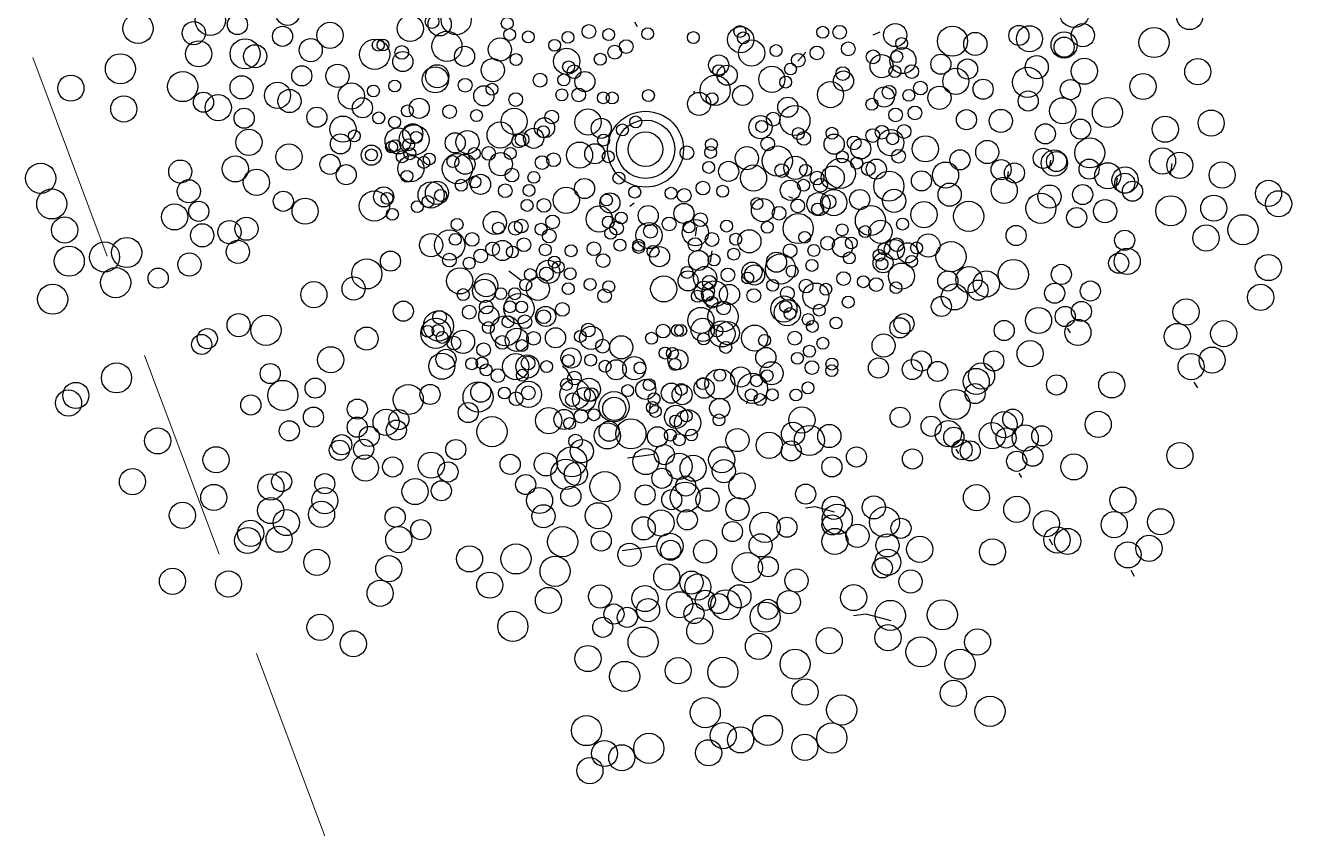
# Model space of a CAD drawing. Header units: millimetres. Extents: x 441156 to 441876, y 4514765 to 4515211.
# Drawn here: x 441563.734 to 441565.226, y 4514831.896 to 4514832.843 of the extents above; entities that cross this region are included whole.
import ezdxf

# ---------------------------------------------------------------- set-up
doc = ezdxf.new("R2010")
doc.units = ezdxf.units.MM
doc.linetypes.add('HIDDEN', pattern=[0.375, 0.25, -0.125])
doc.layers.add('01_piscinas', color=254, linetype='Continuous')
doc.layers.add('INGIN ELECTRICIDAD ALUMBRADO', color=120, linetype='HIDDEN')

msp = doc.modelspace()

# ---------------------------------------------------------------- linework, layer by layer
at = {"layer": '01_piscinas'}
for p, q in [((441564.45175941, 4514832.84673184, 0.00000053), (441564.45496445, 4514832.84148609, 0.00000053)), ((441564.73317501, 4514832.83156921, 0.00000053), (441564.74139032, 4514832.83513078, 0.00000053)), ((441564.64446491, 4514832.80051901, 0.00000053), (441564.65393852, 4514832.81097738, 0.00000053)), ((441564.75347023, 4514832.77191545, 0.00000053), (441564.75501008, 4514832.77130697, 0.00000053)), ((441564.52216569, 4514832.76500994, 0.00000053), (441564.52131184, 4514832.76147408, 0.00000053)), ((441564.94203929, 4514832.68391107, 0.00000053), (441564.94052838, 4514832.67346039, 0.00000053)), ((441565.08517546, 4514832.68005906, 0.00000053), (441565.08321128, 4514832.66647318, 0.00000053)), ((441564.89239134, 4514832.6705245, 0.00000053), (441564.89088043, 4514832.66007383, 0.00000053)), ((441565.02063312, 4514832.66265652, 0.00000053), (441565.01866893, 4514832.64907065, 0.00000053)), ((441564.4515752, 4514832.63317601, 0.00000053), (441564.4465704, 4514832.62943556, 0.00000053)), ((441564.63356762, 4514832.64091972, 0.00000053), (441564.63849515, 4514832.63897257, 0.00000053)), ((441564.52494597, 4514832.60483254, 0.00000053), (441564.52343506, 4514832.59438187, 0.00000053)), ((441564.54295414, 4514832.57725697, 0.00000053), (441564.54098996, 4514832.5636711, 0.00000053)), ((441564.30396291, 4514832.55351595, 0.00000053), (441564.31848863, 4514832.54249353, 0.00000053)), ((441564.63280262, 4514832.50692046, 0.00000053), (441564.62779782, 4514832.50318001, 0.00000053)), ((441564.65917666, 4514832.49174846, 0.00000053), (441564.65417186, 4514832.48800801, 0.00000053)), ((441564.96199573, 4514832.48580682, 0.00000053), (441564.96520076, 4514832.48056107, 0.00000053)), ((441565.11111883, 4514832.42252354, 0.00000053), (441565.11528537, 4514832.41570406, 0.00000053)), ((441564.47021532, 4514832.39593465, 0.00000053), (441564.46936147, 4514832.39239878, 0.00000053)), ((441564.58463848, 4514832.40051048, 0.00000053), (441564.58378464, 4514832.39697462, 0.00000053)), ((441564.48934537, 4514832.35311299, 0.00000053), (441564.48849153, 4514832.34957712, 0.00000053)), ((441564.44374234, 4514832.33323971, 0.00000053), (441564.47427264, 4514832.33742618, 0.00000053)), ((441564.83072703, 4514832.34360177, 0.00000053), (441564.83393206, 4514832.33835602, 0.00000053)), ((441564.90475997, 4514832.31529006, 0.00000053), (441564.907965, 4514832.3100443, 0.00000053)), ((441564.43738942, 4514832.22418629, 0.00000053), (441564.47707881, 4514832.22962871, 0.00000053)), ((441564.94046951, 4514832.23765698, 0.00000053), (441564.94463606, 4514832.2308375, 0.00000053)), ((441565.03671234, 4514832.20085174, 0.00000053), (441565.04087889, 4514832.19403226, 0.00000053))]:
    msp.add_line(p, q, dxfattribs=at)
at = {"layer": '01_piscinas', "elevation": 0.00000053}
for points in [[(441564.37926151, 4514832.42482144), (441564.37228842, 4514832.43678186), (441564.37228842, 4514832.43678186), (441564.36683923, 4514832.4409519)], [(441564.68751625, 4514832.26943104), (441564.6648905, 4514832.27539095), (441564.6648905, 4514832.27539095), (441564.65339543, 4514832.27386236)], [(441564.7542955, 4514832.14123502), (441564.72488203, 4514832.14898291), (441564.72488203, 4514832.14898291), (441564.70993843, 4514832.14699573)]]:
    msp.add_lwpolyline(points, dxfattribs=at)
at = {"layer": '01_piscinas'}
for centre, radius in [((441564.9701615, 4514832.85797261, 0.00000053), 0.01775907), ((441563.86676974, 4514832.83910749, 0.00000053), 0.01775907), ((441563.95188971, 4514832.84859593, 0.00000053), 0.01775907), ((441563.98386479, 4514832.84360493, 0.00000053), 0.01185795), ((441564.04310217, 4514832.85619279, 0.00000053), 0.01366082), ((441564.22224105, 4514832.84382121, 0.00000053), 0.01366082), ((441564.24173019, 4514832.84941239, 0.00000053), 0.01775907), ((441565.10613708, 4514832.8530274, 0.00000053), 0.01541533), ((441563.9324631, 4514832.83357746, 0.00000053), 0.01366082), ((441564.0370597, 4514832.82977344, 0.00000053), 0.01185795), ((441564.09300321, 4514832.83096373, 0.00000053), 0.01541533), ((441564.18762287, 4514832.83904438, 0.00000053), 0.01541533), ((441564.21334079, 4514832.84721207, 0.00000053), 0.00808333), ((441564.30184939, 4514832.8449196, 0.00000053), 0.00701654), ((441564.39813222, 4514832.83545241, 0.00000053), 0.00808333), ((441564.57698451, 4514832.82572398, 0.00000053), 0.01541533), ((441564.57604586, 4514832.83543145, 0.00000053), 0.00701654), ((441564.67376952, 4514832.83455652, 0.00000053), 0.00701654), ((441564.69368733, 4514832.83454, 0.00000053), 0.00808333), ((441564.75913638, 4514832.83125326, 0.00000053), 0.01366082), ((441564.8266183, 4514832.82401716, 0.00000053), 0.01775907), ((441564.9049687, 4514832.83079512, 0.00000053), 0.01185795), ((441564.91742183, 4514832.82687114, 0.00000053), 0.01541533), ((441564.98029862, 4514832.83106389, 0.00000053), 0.01366082), ((441563.99295495, 4514832.80910723, 0.00000053), 0.01775907), ((441564.07028102, 4514832.81355481, 0.00000053), 0.01366082), ((441564.14569062, 4514832.80847173, 0.00000053), 0.01775907), ((441564.14981524, 4514832.81942095, 0.00000053), 0.00701654), ((441564.15544713, 4514832.81950551, 0.00000053), 0.00701654), ((441564.23081058, 4514832.81796017, 0.00000053), 0.01775907), ((441564.29323524, 4514832.81418286, 0.00000053), 0.01366082), ((441564.3047423, 4514832.83182649, 0.00000053), 0.00701654), ((441564.32673169, 4514832.82906528, 0.00000053), 0.00701654), ((441564.35774036, 4514832.81916951, 0.00000053), 0.00701654), ((441564.37347994, 4514832.82854108, 0.00000053), 0.00701654), ((441564.42146801, 4514832.83179631, 0.00000053), 0.00701654), ((441564.44221946, 4514832.81771877, 0.00000053), 0.00808333), ((441564.46745093, 4514832.83283579, 0.00000053), 0.00701654), ((441564.52124176, 4514832.82831458, 0.00000053), 0.00701654), ((441564.58011342, 4514832.82792706, 0.00000053), 0.00701654), ((441564.76671656, 4514832.82125808, 0.00000053), 0.00701654), ((441564.85356701, 4514832.82076765, 0.00000053), 0.01366082), ((441564.95822917, 4514832.81957946, 0.00000053), 0.01541533), ((441564.95816361, 4514832.81696364, 0.00000053), 0.01185795), ((441565.06420482, 4514832.82245474, 0.00000053), 0.01775907), ((441563.93819046, 4514832.80913777, 0.00000053), 0.01541533), ((441564.00480412, 4514832.80625602, 0.00000053), 0.01366082), ((441564.17882987, 4514832.79999158, 0.00000053), 0.01185795), ((441564.17754957, 4514832.81074205, 0.00000053), 0.00808333), ((441564.25161422, 4514832.80620747, 0.00000053), 0.01185795), ((441564.37192409, 4514832.80032796, 0.00000053), 0.01541533), ((441564.42858204, 4514832.81111032, 0.00000053), 0.00808333), ((441564.58992653, 4514832.81004549, 0.00000053), 0.01541533), ((441564.61875702, 4514832.81298978, 0.00000053), 0.00701654), ((441564.66690365, 4514832.81016835, 0.00000053), 0.00808333), ((441564.70382166, 4514832.81503806, 0.00000053), 0.00808333), ((441564.73304496, 4514832.80556792, 0.00000053), 0.00808333), ((441564.76822209, 4514832.80119061, 0.00000053), 0.01541533), ((441564.76104894, 4514832.805876, 0.00000053), 0.00701654), ((441563.84598636, 4514832.79152073, 0.00000053), 0.01775907), ((441564.10186967, 4514832.7831789, 0.00000053), 0.01366082), ((441564.21935864, 4514832.78269004, 0.00000053), 0.01366082), ((441564.28483554, 4514832.78998884, 0.00000053), 0.01366082), ((441564.31228909, 4514832.80241814, 0.00000053), 0.00701654), ((441564.37421112, 4514832.79378809, 0.00000053), 0.00701654), ((441564.38061325, 4514832.78804501, 0.00000053), 0.00808333), ((441564.41147327, 4514832.80281979, 0.00000053), 0.00701654), ((441564.55112318, 4514832.79596101, 0.00000053), 0.01185795), ((441564.55125358, 4514832.78921787, 0.00000053), 0.00701654), ((441564.56107858, 4514832.78390063, 0.00000053), 0.01185795), ((441564.635742, 4514832.79121976, 0.00000053), 0.00701654), ((441564.64489864, 4514832.80154165, 0.00000053), 0.00808333), ((441564.74314917, 4514832.79464807, 0.00000053), 0.01366082), ((441564.77866512, 4514832.78824016, 0.00000053), 0.00808333), ((441564.81299804, 4514832.79684344, 0.00000053), 0.01185795), ((441564.8443883, 4514832.79123446, 0.00000053), 0.01185795), ((441564.92590803, 4514832.79344621, 0.00000053), 0.01366082), ((441564.98202539, 4514832.788632, 0.00000053), 0.01541533), ((441565.11572113, 4514832.78805361, 0.00000053), 0.01541533), ((441563.78759015, 4514832.76869419, 0.00000053), 0.01541533), ((441563.91939919, 4514832.77056845, 0.00000053), 0.01775907), ((441563.98881691, 4514832.76965082, 0.00000053), 0.01366082), ((441564.05974314, 4514832.78320239, 0.00000053), 0.01185795), ((441564.21711134, 4514832.77850201, 0.00000053), 0.01541533), ((441564.34053952, 4514832.77809793, 0.00000053), 0.00808333), ((441564.3685435, 4514832.77840601, 0.00000053), 0.00701654), ((441564.39338439, 4514832.77642561, 0.00000053), 0.01185795), ((441564.54690056, 4514832.76606232, 0.00000053), 0.01775907), ((441564.61372275, 4514832.77909803, 0.00000053), 0.01541533), ((441564.63007438, 4514832.77583768, 0.00000053), 0.00701654), ((441564.69822901, 4514832.77708918, 0.00000053), 0.01185795), ((441564.69735346, 4514832.78582626, 0.00000053), 0.00808333), ((441564.75874731, 4514832.78825669, 0.00000053), 0.00701654), ((441564.83057805, 4514832.77673446, 0.00000053), 0.01541533), ((441564.9152032, 4514832.77559629, 0.00000053), 0.01775907), ((441565.05117878, 4514832.77065107, 0.00000053), 0.01541533), ((441564.03114007, 4514832.76020938, 0.00000053), 0.01541533), ((441564.04528831, 4514832.75353367, 0.00000053), 0.01366082), ((441564.1181298, 4514832.75943723, 0.00000053), 0.01541533), ((441564.14421668, 4514832.76535579, 0.00000053), 0.00701654), ((441564.16927706, 4514832.7712678, 0.00000053), 0.00701654), ((441564.25228774, 4514832.77206714, 0.00000053), 0.00808333), ((441564.27429766, 4514832.75963641, 0.00000053), 0.01185795), ((441564.28397741, 4514832.76741788, 0.00000053), 0.00701654), ((441564.36624187, 4514832.7607867, 0.00000053), 0.00701654), ((441564.38615969, 4514832.76077017, 0.00000053), 0.00808333), ((441564.46832463, 4514832.76001785, 0.00000053), 0.00701654), ((441564.57938336, 4514832.76009489, 0.00000053), 0.01185795), ((441564.68287614, 4514832.7611171, 0.00000053), 0.01541533), ((441564.74619513, 4514832.75827677, 0.00000053), 0.01185795), ((441564.75188144, 4514832.76386851, 0.00000053), 0.00808333), ((441564.77521722, 4514832.76021241, 0.00000053), 0.00701654), ((441564.78879945, 4514832.76873823, 0.00000053), 0.00808333), ((441564.8112914, 4514832.75740125, 0.00000053), 0.01366082), ((441564.86269309, 4514832.76742872, 0.00000053), 0.01185795), ((441564.96553596, 4514832.7669838, 0.00000053), 0.01185795), ((441563.84994611, 4514832.74423804, 0.00000053), 0.01541533), ((441563.94389675, 4514832.75209194, 0.00000053), 0.01185795), ((441563.96129896, 4514832.74571453, 0.00000053), 0.01541533), ((441564.13124284, 4514832.74556516, 0.00000053), 0.01185795), ((441564.19815802, 4514832.7449712, 0.00000053), 0.01185795), ((441564.31190304, 4514832.75523199, 0.00000053), 0.00808333), ((441564.41513031, 4514832.75730362, 0.00000053), 0.00701654), ((441564.42564155, 4514832.7571562, 0.00000053), 0.00701654), ((441564.52798168, 4514832.75006742, 0.00000053), 0.01366082), ((441564.54328433, 4514832.75621648, 0.00000053), 0.00701654), ((441564.63257828, 4514832.74626341, 0.00000053), 0.01185795), ((441564.73161827, 4514832.7496995, 0.00000053), 0.00701654), ((441564.915888, 4514832.75359723, 0.00000053), 0.01185795), ((441564.95656727, 4514832.74200009, 0.00000053), 0.01541533), ((441565.00924653, 4514832.74007841, 0.00000053), 0.01775907), ((441563.99186287, 4514832.73327952, 0.00000053), 0.01185795), ((441564.07751891, 4514832.73441528, 0.00000053), 0.01185795), ((441564.15042617, 4514832.73364476, 0.00000053), 0.00701654), ((441564.18426281, 4514832.74193033, 0.00000053), 0.00701654), ((441564.23397524, 4514832.74101415, 0.00000053), 0.00808333), ((441564.26566491, 4514832.73636489, 0.00000053), 0.00701654), ((441564.31006095, 4514832.72957362, 0.00000053), 0.01541533), ((441564.35427893, 4514832.73472409, 0.00000053), 0.00808333), ((441564.39705068, 4514832.72880146, 0.00000053), 0.01541533), ((441564.46491873, 4514832.6967511, 0.00000053), 0.0446896), ((441564.45339077, 4514832.72890995, 0.00000053), 0.00701654), ((441564.6003227, 4514832.72274598, 0.00000053), 0.01366082), ((441564.61536383, 4514832.73218151, 0.00000053), 0.00808333), ((441564.64094389, 4514832.73054444, 0.00000053), 0.01775907), ((441564.75953936, 4514832.73715332, 0.00000053), 0.00808333), ((441564.78233125, 4514832.73952642, 0.00000053), 0.00808333), ((441564.84310991, 4514832.73155802, 0.00000053), 0.01185795), ((441564.88363242, 4514832.7300798, 0.00000053), 0.01366082), ((441565.13153753, 4514832.72754701, 0.00000053), 0.01541533), ((441564.10823701, 4514832.72042671, 0.00000053), 0.01541533), ((441564.17325495, 4514832.70658388, 0.00000053), 0.01541533), ((441564.16911065, 4514832.72852088, 0.00000053), 0.00701654), ((441564.1921227, 4514832.70760773, 0.00000053), 0.01775907), ((441564.19054817, 4514832.71496311, 0.00000053), 0.01185795), ((441564.29350258, 4514832.71347326, 0.00000053), 0.01541533), ((441564.33306016, 4514832.7096143, 0.00000053), 0.01185795), ((441564.34579736, 4514832.72199919, 0.00000053), 0.01185795), ((441564.34452182, 4514832.71735057, 0.00000053), 0.00701654), ((441564.41271254, 4514832.72140522, 0.00000053), 0.01185795), ((441564.46491873, 4514832.6967511, 0.00000053), 0.03437661), ((441564.43765118, 4514832.71953838, 0.00000053), 0.00701654), ((441564.6017816, 4514832.7236557, 0.00000053), 0.00701654), ((441564.64495455, 4514832.71523118, 0.00000053), 0.00701654), ((441564.68460904, 4514832.71560311, 0.00000053), 0.00701654), ((441564.74356683, 4514832.71668158, 0.00000053), 0.00808333), ((441564.76967368, 4514832.71765139, 0.00000053), 0.00808333), ((441564.93611601, 4514832.71490393, 0.00000053), 0.01185795), ((441564.97770243, 4514832.72044026, 0.00000053), 0.01185795), ((441565.07747519, 4514832.72034978, 0.00000053), 0.01541533), ((441563.99746598, 4514832.70491993, 0.00000053), 0.01541533), ((441564.10533969, 4514832.70303482, 0.00000053), 0.01185795), ((441564.12166578, 4514832.71241067, 0.00000053), 0.00701654), ((441564.16559386, 4514832.69939909, 0.00000053), 0.00701654), ((441564.1694771, 4514832.70092144, 0.00000053), 0.00701654), ((441564.18574431, 4514832.70196352, 0.00000053), 0.00701654), ((441564.19471813, 4514832.71081677, 0.00000053), 0.00701654), ((441564.24056198, 4514832.70431478, 0.00000053), 0.01185795), ((441564.25507563, 4514832.70510235, 0.00000053), 0.01366082), ((441564.31556917, 4514832.70651826, 0.00000053), 0.00808333), ((441564.31932219, 4514832.70827145, 0.00000053), 0.00808333), ((441564.41546691, 4514832.70746742, 0.00000053), 0.00701654), ((441564.46491873, 4514832.6967511, 0.00000053), 0.02034119), ((441564.54249728, 4514832.70219267, 0.00000053), 0.00701654), ((441564.60889563, 4514832.70296971, 0.00000053), 0.00808333), ((441564.65135668, 4514832.7094881, 0.00000053), 0.00808333), ((441564.68721261, 4514832.70273195, 0.00000053), 0.01185795), ((441564.71075067, 4514832.70415498, 0.00000053), 0.00808333), ((441564.71860287, 4514832.69712296, 0.00000053), 0.01185795), ((441564.73275567, 4514832.71278167, 0.00000053), 0.00808333), ((441564.75390077, 4514832.7045262, 0.00000053), 0.01541533), ((441564.75609145, 4514832.70912557, 0.00000053), 0.00701654), ((441564.79470811, 4514832.69723452, 0.00000053), 0.01541533), ((441564.8676452, 4514832.69347461, 0.00000053), 0.01366082), ((441564.98846315, 4514832.69249166, 0.00000053), 0.01775907), ((441564.0446914, 4514832.68762753, 0.00000053), 0.01541533), ((441564.14166694, 4514832.68973297, 0.00000053), 0.01185795), ((441564.14186298, 4514832.69009579, 0.00000053), 0.00701654), ((441564.1780571, 4514832.68792378, 0.00000053), 0.00701654), ((441564.18711798, 4514832.69147595, 0.00000053), 0.00701654), ((441564.21000539, 4514832.68515431, 0.00000053), 0.00701654), ((441564.24311099, 4514832.67385235, 0.00000053), 0.01775907), ((441564.26297885, 4514832.691641, 0.00000053), 0.00701654), ((441564.27999884, 4514832.69186214, 0.00000053), 0.00808333), ((441564.29429739, 4514832.67913668, 0.00000053), 0.01366082), ((441564.30537865, 4514832.69177902, 0.00000053), 0.00701654), ((441564.35647038, 4514832.68433265, 0.00000053), 0.00808333), ((441564.38715788, 4514832.68979094, 0.00000053), 0.01541533), ((441564.40510269, 4514832.69139713, 0.00000053), 0.01185795), ((441564.42089795, 4514832.68790005, 0.00000053), 0.00701654), ((441564.51361256, 4514832.69267305, 0.00000053), 0.00808333), ((441564.54161654, 4514832.69298113, 0.00000053), 0.00701654), ((441564.58433548, 4514832.68614078, 0.00000053), 0.01366082), ((441564.62016051, 4514832.68295768, 0.00000053), 0.01775907), ((441564.69680713, 4514832.68766254, 0.00000053), 0.00701654), ((441564.76320548, 4514832.68843958, 0.00000053), 0.00808333), ((441564.83549236, 4514832.68426441, 0.00000053), 0.01185795), ((441564.933612, 4514832.68607806, 0.00000053), 0.01185795), ((441564.94666444, 4514832.6805184, 0.00000053), 0.01541533), ((441564.9492744, 4514832.68221023, 0.00000053), 0.01185795), ((441565.07421999, 4514832.68287615, 0.00000053), 0.01541533), ((441565.0945811, 4514832.67784797, 0.00000053), 0.01541533), ((441563.7520163, 4514832.66248957, 0.00000053), 0.01775907), ((441563.91653225, 4514832.67039607, 0.00000053), 0.01366082), ((441563.98140651, 4514832.67360244, 0.00000053), 0.01541533), ((441564.09298626, 4514832.67894444, 0.00000053), 0.01185795), ((441564.11208972, 4514832.66675509, 0.00000053), 0.01185795), ((441564.1883465, 4514832.67388289, 0.00000053), 0.01541533), ((441564.20358532, 4514832.6812147, 0.00000053), 0.00701654), ((441564.23780274, 4514832.68218025, 0.00000053), 0.00701654), ((441564.25217086, 4514832.67916017, 0.00000053), 0.01185795), ((441564.34300608, 4514832.68098256, 0.00000053), 0.00808333), ((441564.53931491, 4514832.67536181, 0.00000053), 0.00701654), ((441564.56281125, 4514832.67065473, 0.00000053), 0.01185795), ((441564.592179, 4514832.66282582, 0.00000053), 0.01541533), ((441564.62546136, 4514832.67162453, 0.00000053), 0.00808333), ((441564.64158305, 4514832.67483061, 0.00000053), 0.01366082), ((441564.65346534, 4514832.67193261, 0.00000053), 0.00701654), ((441564.68550597, 4514832.66328975, 0.00000053), 0.01366082), ((441564.69458234, 4514832.66825446, 0.00000053), 0.01775907), ((441564.71381771, 4514832.68045971, 0.00000053), 0.00701654), ((441564.72763515, 4514832.67378346, 0.00000053), 0.00808333), ((441564.73690765, 4514832.67331722, 0.00000053), 0.01185795), ((441564.81850433, 4514832.66628706, 0.00000053), 0.01541533), ((441564.88396405, 4514832.6726915, 0.00000053), 0.01185795), ((441564.89962644, 4514832.66882366, 0.00000053), 0.01185795), ((441564.98767131, 4514832.67335347, 0.00000053), 0.01185795), ((441565.00967764, 4514832.66547362, 0.00000053), 0.01541533), ((441565.14449709, 4514832.66633418, 0.00000053), 0.01541533), ((441564.00624102, 4514832.65775629, 0.00000053), 0.01541533), ((441564.18361809, 4514832.66485054, 0.00000053), 0.00701654), ((441564.24769662, 4514832.6544034, 0.00000053), 0.00701654), ((441564.26385987, 4514832.65825017, 0.00000053), 0.00701654), ((441564.27047564, 4514832.65535443, 0.00000053), 0.01185795), ((441564.30743575, 4514832.66632644, 0.00000053), 0.00808333), ((441564.33324897, 4514832.66360905, 0.00000053), 0.00701654), ((441564.39301717, 4514832.65046177, 0.00000053), 0.01185795), ((441564.43351717, 4514832.66273177, 0.00000053), 0.00701654), ((441564.65116371, 4514832.6543133, 0.00000053), 0.00701654), ((441564.66703744, 4514832.66271133, 0.00000053), 0.00808333), ((441564.67108152, 4514832.65429677, 0.00000053), 0.00808333), ((441564.75168214, 4514832.65325135, 0.00000053), 0.01775907), ((441564.79010257, 4514832.65948574, 0.00000053), 0.01185795), ((441564.88765772, 4514832.64830613, 0.00000053), 0.01541533), ((441565.03003876, 4514832.66044543, 0.00000053), 0.01541533), ((441565.02970942, 4514832.65673195, 0.00000053), 0.01185795), ((441563.76505229, 4514832.63235291, 0.00000053), 0.01775907), ((441563.92655993, 4514832.64721403, 0.00000053), 0.01366082), ((441564.03796345, 4514832.63545749, 0.00000053), 0.01185795), ((441564.14532053, 4514832.62989971, 0.00000053), 0.01775907), ((441564.1562515, 4514832.6406303, 0.00000053), 0.01185795), ((441564.21214272, 4514832.64293543, 0.00000053), 0.01541533), ((441564.21907396, 4514832.64532696, 0.00000053), 0.01366082), ((441564.22330164, 4514832.64234998, 0.00000053), 0.00701654), ((441564.29957737, 4514832.64791889, 0.00000053), 0.00808333), ((441564.32758136, 4514832.64822697, 0.00000053), 0.00701654), ((441564.37144671, 4514832.63657498, 0.00000053), 0.01541533), ((441564.45218603, 4514832.64621998, 0.00000053), 0.00701654), ((441564.4949587, 4514832.64487336, 0.00000053), 0.00701654), ((441564.51044403, 4514832.64234694, 0.00000053), 0.00808333), ((441564.53244904, 4514832.65097364, 0.00000053), 0.00808333), ((441564.55578482, 4514832.64731754, 0.00000053), 0.00701654), ((441564.63554058, 4514832.64841126, 0.00000053), 0.01185795), ((441564.68672713, 4514832.63390931, 0.00000053), 0.01541533), ((441564.71732448, 4514832.63744652, 0.00000053), 0.01185795), ((441564.75784699, 4514832.63596831, 0.00000053), 0.01366082), ((441564.82332389, 4514832.64326711, 0.00000053), 0.01366082), ((441564.94106813, 4514832.64094982, 0.00000053), 0.01366082), ((441564.98006147, 4514832.64334538, 0.00000053), 0.01185795), ((441565.03882764, 4514832.64729856, 0.00000053), 0.01185795), ((441565.19914663, 4514832.6447262, 0.00000053), 0.01541533), ((441565.21100032, 4514832.6324628, 0.00000053), 0.01541533), ((441563.90987686, 4514832.61706941, 0.00000053), 0.01541533), ((441563.93828859, 4514832.62361092, 0.00000053), 0.01185795), ((441564.06365133, 4514832.62379406, 0.00000053), 0.01541533), ((441564.1601744, 4514832.63894284, 0.00000053), 0.00701654), ((441564.19588635, 4514832.62911251, 0.00000053), 0.00701654), ((441564.20846788, 4514832.63511193, 0.00000053), 0.00701654), ((441564.32527972, 4514832.63060766, 0.00000053), 0.00701654), ((441564.34519754, 4514832.63059113, 0.00000053), 0.00808333), ((441564.42289054, 4514832.63356871, 0.00000053), 0.01185795), ((441564.41886554, 4514832.63692103, 0.00000053), 0.00701654), ((441564.51008824, 4514832.62115018, 0.00000053), 0.01185795), ((441564.59615121, 4514832.63274656, 0.00000053), 0.00701654), ((441564.603285, 4514832.62489383, 0.00000053), 0.01366082), ((441564.64429784, 4514832.62992512, 0.00000053), 0.00808333), ((441564.66876189, 4514832.63219263, 0.00000053), 0.01366082), ((441564.66763362, 4514832.62626902, 0.00000053), 0.00701654), ((441564.68121585, 4514832.63479484, 0.00000053), 0.00808333), ((441564.79304621, 4514832.61965515, 0.00000053), 0.01541533), ((441564.84572547, 4514832.61773347, 0.00000053), 0.01775907), ((441564.93084543, 4514832.62722191, 0.00000053), 0.01775907), ((441565.00657206, 4514832.62378113, 0.00000053), 0.01366082), ((441565.08391295, 4514832.62420943, 0.00000053), 0.01775907), ((441565.13460429, 4514832.62732366, 0.00000053), 0.01541533), ((441563.78029955, 4514832.60166887, 0.00000053), 0.01541533), ((441563.99453804, 4514832.60314392, 0.00000053), 0.01366082), ((441564.16656325, 4514832.62010664, 0.00000053), 0.00701654), ((441564.2873249, 4514832.6099135, 0.00000053), 0.01366082), ((441564.35533186, 4514832.6110892, 0.00000053), 0.00808333), ((441564.41028208, 4514832.61461399, 0.00000053), 0.01541533), ((441564.42099405, 4514832.61087244, 0.00000053), 0.00701654), ((441564.43624238, 4514832.61578325, 0.00000053), 0.00701654), ((441564.46804699, 4514832.61857245, 0.00000053), 0.01185795), ((441564.49274652, 4514832.60879223, 0.00000053), 0.00808333), ((441564.52966453, 4514832.61366195, 0.00000053), 0.00808333), ((441564.62229283, 4514832.62129843, 0.00000053), 0.00808333), ((441564.64479488, 4514832.60333665, 0.00000053), 0.01775907), ((441564.72991484, 4514832.61282509, 0.00000053), 0.01775907), ((441564.97304937, 4514832.61629887, 0.00000053), 0.01185795), ((441565.16906806, 4514832.60189014, 0.00000053), 0.01775907), ((441563.94241789, 4514832.59531306, 0.00000053), 0.01366082), ((441563.97445034, 4514832.5990973, 0.00000053), 0.01366082), ((441564.23404675, 4514832.58386221, 0.00000053), 0.01775907), ((441564.24284352, 4514832.60820386, 0.00000053), 0.00701654), ((441564.29154235, 4514832.6037754, 0.00000053), 0.00701654), ((441564.31146016, 4514832.60375887, 0.00000053), 0.00808333), ((441564.31841385, 4514832.60621948, 0.00000053), 0.00808333), ((441564.34174963, 4514832.60256338, 0.00000053), 0.00701654), ((441564.35145656, 4514832.59439861, 0.00000053), 0.00808333), ((441564.42388697, 4514832.59777933, 0.00000053), 0.00701654), ((441564.4308141, 4514832.60390311, 0.00000053), 0.00808333), ((441564.46898547, 4514832.59511885, 0.00000053), 0.01541533), ((441564.47074152, 4514832.60016554, 0.00000053), 0.00808333), ((441564.5236391, 4514832.5984699, 0.00000053), 0.01541533), ((441564.5160823, 4514832.60513613, 0.00000053), 0.00701654), ((441564.56043033, 4514832.60624435, 0.00000053), 0.00701654), ((441564.58729778, 4514832.58828864, 0.00000053), 0.01366082), ((441564.6083493, 4514832.60480599, 0.00000053), 0.00701654), ((441564.6966379, 4514832.60181629, 0.00000053), 0.00701654), ((441564.7235897, 4514832.59976647, 0.00000053), 0.00701654), ((441564.74185977, 4514832.59936311, 0.00000053), 0.01366082), ((441564.767791, 4514832.60859099, 0.00000053), 0.00701654), ((441564.90160301, 4514832.59513737, 0.00000053), 0.01185795), ((441565.12548856, 4514832.59216321, 0.00000053), 0.01541533), ((441563.82730983, 4514832.56980115, 0.00000053), 0.01775907), ((441563.85342383, 4514832.57506177, 0.00000053), 0.01775907), ((441563.98447803, 4514832.57591525, 0.00000053), 0.01366082), ((441564.21217811, 4514832.58378103, 0.00000053), 0.01366082), ((441564.24054188, 4514832.59058455, 0.00000053), 0.00701654), ((441564.2604597, 4514832.59056802, 0.00000053), 0.00808333), ((441564.28467647, 4514832.57938722, 0.00000053), 0.00808333), ((441564.29642658, 4514832.57749212, 0.00000053), 0.01185795), ((441564.32159449, 4514832.58425693, 0.00000053), 0.00808333), ((441564.40403041, 4514832.57953146, 0.00000053), 0.00808333), ((441564.43470206, 4514832.58376693, 0.00000053), 0.00701654), ((441564.45669145, 4514832.58100572, 0.00000053), 0.00701654), ((441564.45679798, 4514832.5836731, 0.00000053), 0.00701654), ((441564.52319633, 4514832.58445015, 0.00000053), 0.00808333), ((441564.5432134, 4514832.59045555, 0.00000053), 0.00808333), ((441564.57121738, 4514832.59076363, 0.00000053), 0.00701654), ((441564.65243661, 4514832.59299177, 0.00000053), 0.00701654), ((441564.67942096, 4514832.5860275, 0.00000053), 0.00808333), ((441564.69693962, 4514832.58180423, 0.00000053), 0.01185795), ((441564.70742495, 4514832.58633557, 0.00000053), 0.00701654), ((441564.75817862, 4514832.57858, 0.00000053), 0.01185795), ((441564.76092512, 4514832.58420281, 0.00000053), 0.00808333), ((441564.78426091, 4514832.58054671, 0.00000053), 0.00701654), ((441564.79833118, 4514832.58324597, 0.00000053), 0.01366082), ((441564.82494209, 4514832.57014672, 0.00000053), 0.01775907), ((441565.02957819, 4514832.5895715, 0.00000053), 0.01185795), ((441563.78566764, 4514832.56488165, 0.00000053), 0.01775907), ((441563.9273711, 4514832.56086111, 0.00000053), 0.01366082), ((441564.16424443, 4514832.56497187, 0.00000053), 0.01185795), ((441564.23367601, 4514832.56619638, 0.00000053), 0.00808333), ((441564.27059402, 4514832.57106609, 0.00000053), 0.00808333), ((441564.30801226, 4514832.57573112, 0.00000053), 0.00701654), ((441564.34662675, 4514832.57824955, 0.00000053), 0.00701654), ((441564.37715891, 4514832.57708738, 0.00000053), 0.00701654), ((441564.41484551, 4514832.56551907, 0.00000053), 0.00808333), ((441564.47380856, 4514832.57647027, 0.00000053), 0.00701654), ((441564.48138225, 4514832.5702195, 0.00000053), 0.01185795), ((441564.52740762, 4514832.56572513, 0.00000053), 0.01185795), ((441564.54571349, 4514832.56632951, 0.00000053), 0.00701654), ((441564.56891575, 4514832.57314432, 0.00000053), 0.00701654), ((441564.6240115, 4514832.5557499, 0.00000053), 0.01775907), ((441564.61927902, 4514832.56363769, 0.00000053), 0.01185795), ((441564.63521967, 4514832.57720297, 0.00000053), 0.00808333), ((441564.66322366, 4514832.57751105, 0.00000053), 0.00701654), ((441564.70512332, 4514832.56871626, 0.00000053), 0.00701654), ((441564.74005961, 4514832.57172219, 0.00000053), 0.00701654), ((441564.74490573, 4514832.56299181, 0.00000053), 0.01185795), ((441564.7459218, 4514832.57931768, 0.00000053), 0.00701654), ((441564.77384101, 4514832.57471217, 0.00000053), 0.01185795), ((441565.02256609, 4514832.56252499, 0.00000053), 0.01185795), ((441565.0326083, 4514832.56465325, 0.00000053), 0.01541533), ((441565.19897602, 4514832.55741762, 0.00000053), 0.01541533), ((441563.84034582, 4514832.5396645, 0.00000053), 0.01775907), ((441564.13635592, 4514832.54989001, 0.00000053), 0.01775907), ((441564.24587894, 4514832.54171442, 0.00000053), 0.01541533), ((441564.25701179, 4514832.56254028, 0.00000053), 0.00701654), ((441564.350162, 4514832.55231401, 0.00000053), 0.01366082), ((441564.34806496, 4514832.54980117, 0.00000053), 0.00808333), ((441564.35742366, 4514832.56380393, 0.00000053), 0.00701654), ((441564.36202427, 4514832.55778255, 0.00000053), 0.00701654), ((441564.37606895, 4514832.55010925, 0.00000053), 0.00701654), ((441564.51390324, 4514832.55157758, 0.00000053), 0.00701654), ((441564.53511766, 4514832.5450414, 0.00000053), 0.01366082), ((441564.56204987, 4514832.54875614, 0.00000053), 0.00808333), ((441564.59034374, 4514832.55191734, 0.00000053), 0.01185795), ((441564.59340398, 4514832.54860247, 0.00000053), 0.01185795), ((441564.63771977, 4514832.55307693, 0.00000053), 0.00701654), ((441564.66092202, 4514832.55989174, 0.00000053), 0.00701654), ((441564.74362017, 4514832.56169837, 0.00000053), 0.00701654), ((441564.76654588, 4514832.54732017, 0.00000053), 0.01541533), ((441564.77855646, 4514832.5647043, 0.00000053), 0.00701654), ((441564.84615658, 4514832.54312867, 0.00000053), 0.01541533), ((441564.89835492, 4514832.54919443, 0.00000053), 0.01775907), ((441564.95491606, 4514832.54931938, 0.00000053), 0.01185795), ((441563.89048602, 4514832.54492088, 0.00000053), 0.01185795), ((441564.12081902, 4514832.5326583, 0.00000053), 0.01366082), ((441564.27477259, 4514832.52994867, 0.00000053), 0.01366082), ((441564.2771624, 4514832.53652865, 0.00000053), 0.01366082), ((441564.32368628, 4514832.53697167, 0.00000053), 0.00701654), ((441564.32907655, 4514832.54913411, 0.00000053), 0.00701654), ((441564.33807541, 4514832.53222065, 0.00000053), 0.01366082), ((441564.3996001, 4514832.5375573, 0.00000053), 0.00701654), ((441564.4863213, 4514832.53226002, 0.00000053), 0.01541533), ((441564.51505418, 4514832.54163475, 0.00000053), 0.01185795), ((441564.54004487, 4514832.54012944, 0.00000053), 0.00808333), ((441564.58538566, 4514832.54510004, 0.00000053), 0.00701654), ((441564.61474459, 4514832.53647622, 0.00000053), 0.00701654), ((441564.65405615, 4514832.53550356, 0.00000053), 0.00808333), ((441564.69825744, 4514832.54432809, 0.00000053), 0.00808333), ((441564.72159323, 4514832.54067199, 0.00000053), 0.00701654), ((441564.73675429, 4514832.53731019, 0.00000053), 0.00808333), ((441564.82117786, 4514832.54157735, 0.00000053), 0.01185795), ((441564.85688216, 4514832.53071516, 0.00000053), 0.01185795), ((441564.8665177, 4514832.53810049, 0.00000053), 0.01541533), ((441563.76610681, 4514832.52009411, 0.00000053), 0.01775907), ((441564.07404214, 4514832.5254381, 0.00000053), 0.01541533), ((441564.24999643, 4514832.52551774, 0.00000053), 0.00701654), ((441564.29434446, 4514832.52662595, 0.00000053), 0.00701654), ((441564.31079913, 4514832.52652732, 0.00000053), 0.00701654), ((441564.37376732, 4514832.53248994, 0.00000053), 0.00701654), ((441564.41666157, 4514832.52417915, 0.00000053), 0.00808333), ((441564.42158949, 4514832.53479609, 0.00000053), 0.00701654), ((441564.52610134, 4514832.52363701, 0.00000053), 0.00701654), ((441564.53415765, 4514832.52944541, 0.00000053), 0.01185795), ((441564.54615429, 4514832.52641734, 0.00000053), 0.01541533), ((441564.538177, 4514832.52460575, 0.00000053), 0.00701654), ((441564.56382676, 4514832.5256246, 0.00000053), 0.01185795), ((441564.59249969, 4514832.52441405, 0.00000053), 0.00808333), ((441564.63205115, 4514832.52687687, 0.00000053), 0.00808333), ((441564.66558711, 4514832.52370367, 0.00000053), 0.01541533), ((441564.67739193, 4514832.53184746, 0.00000053), 0.00701654), ((441564.76009008, 4514832.53365409, 0.00000053), 0.00701654), ((441564.82890184, 4514832.52286402, 0.00000053), 0.01541533), ((441564.94705037, 4514832.52711495, 0.00000053), 0.01185795), ((441564.98909162, 4514832.52969268, 0.00000053), 0.01185795), ((441565.18986029, 4514832.52225716, 0.00000053), 0.01541533), ((441564.17946945, 4514832.5059796, 0.00000053), 0.01185795), ((441564.25711046, 4514832.50483175, 0.00000053), 0.00808333), ((441564.27712752, 4514832.51083716, 0.00000053), 0.00808333), ((441564.31573498, 4514832.50898288, 0.00000053), 0.01775907), ((441564.30513151, 4514832.51114523, 0.00000053), 0.00701654), ((441564.31875481, 4514832.5109232, 0.00000053), 0.00701654), ((441564.36690144, 4514832.50810176, 0.00000053), 0.00808333), ((441564.54311192, 4514832.51643418, 0.00000053), 0.00701654), ((441564.55617734, 4514832.49952849, 0.00000053), 0.01775907), ((441564.55692936, 4514832.50975793, 0.00000053), 0.00808333), ((441564.62797124, 4514832.5084672, 0.00000053), 0.01541533), ((441564.63194956, 4514832.50415789, 0.00000053), 0.01541533), ((441564.63018327, 4514832.51135318, 0.00000053), 0.00701654), ((441564.66966594, 4514832.50719441, 0.00000053), 0.00701654), ((441564.70376598, 4514832.51667547, 0.00000053), 0.00701654), ((441564.81356802, 4514832.51156926, 0.00000053), 0.01185795), ((441564.97859022, 4514832.50564809, 0.00000053), 0.01185795), ((441565.10191526, 4514832.50508986, 0.00000053), 0.01541533), ((441563.9852892, 4514832.48956233, 0.00000053), 0.01366082), ((441564.0175891, 4514832.48343046, 0.00000053), 0.01775907), ((441564.21772875, 4514832.47990794, 0.00000053), 0.01775907), ((441564.2208355, 4514832.48846191, 0.00000053), 0.01775907), ((441564.22212491, 4514832.49875364, 0.00000053), 0.00808333), ((441564.28020836, 4514832.50015735, 0.00000053), 0.01185795), ((441564.30002241, 4514832.48286151, 0.00000053), 0.01775907), ((441564.30282987, 4514832.49352592, 0.00000053), 0.00701654), ((441564.32274769, 4514832.49350939, 0.00000053), 0.00808333), ((441564.34717709, 4514832.49979927, 0.00000053), 0.01185795), ((441564.34489644, 4514832.49947507, 0.00000053), 0.00808333), ((441564.53009482, 4514832.49509985, 0.00000053), 0.01541533), ((441564.53223525, 4514832.48391024, 0.00000053), 0.01366082), ((441564.63511819, 4514832.5031816, 0.00000053), 0.00701654), ((441564.65655732, 4514832.49618118, 0.00000053), 0.00701654), ((441564.6893824, 4514832.49211083, 0.00000053), 0.00701654), ((441564.76468679, 4514832.48633912, 0.00000053), 0.01185795), ((441564.7695561, 4514832.49122572, 0.00000053), 0.01185795), ((441564.9280556, 4514832.49502522, 0.00000053), 0.01541533), ((441564.95951791, 4514832.49970887, 0.00000053), 0.01185795), ((441563.94840412, 4514832.4736221, 0.00000053), 0.01185795), ((441564.13604404, 4514832.47366603, 0.00000053), 0.01366082), ((441564.20818138, 4514832.48226121, 0.00000053), 0.00701654), ((441564.22025703, 4514832.48322995, 0.00000053), 0.00701654), ((441564.24977989, 4514832.46992753, 0.00000053), 0.01366082), ((441564.27962762, 4514832.48671111, 0.00000053), 0.00701654), ((441564.31308271, 4514832.47219951, 0.00000053), 0.01366082), ((441564.35878598, 4514832.47464465, 0.00000053), 0.01185795), ((441564.3880545, 4514832.47623605, 0.00000053), 0.00701654), ((441564.40091251, 4514832.47462116, 0.00000053), 0.01366082), ((441564.39735126, 4514832.48375967, 0.00000053), 0.00808333), ((441564.48553736, 4514832.48260538, 0.00000053), 0.00808333), ((441564.50230588, 4514832.48328852, 0.00000053), 0.00701654), ((441564.50638782, 4514832.48329576, 0.00000053), 0.00701654), ((441564.55492932, 4514832.4792537, 0.00000053), 0.01541533), ((441564.54905413, 4514832.48276432, 0.00000053), 0.00701654), ((441564.56190436, 4514832.48008943, 0.00000053), 0.01366082), ((441564.59349917, 4514832.47428665, 0.00000053), 0.01541533), ((441564.64079506, 4514832.47417954, 0.00000053), 0.00808333), ((441564.66149224, 4514832.4880096, 0.00000053), 0.00701654), ((441564.88760096, 4514832.48325754, 0.00000053), 0.01185795), ((441564.97447119, 4514832.48090437, 0.00000053), 0.01541533), ((441565.09168987, 4514832.47622411, 0.00000053), 0.01541533), ((441565.14634349, 4514832.47957515, 0.00000053), 0.01541533), ((441563.94177501, 4514832.46679089, 0.00000053), 0.01185795), ((441564.22519195, 4514832.47505837, 0.00000053), 0.00701654), ((441564.23900939, 4514832.46838213, 0.00000053), 0.00808333), ((441564.273959, 4514832.46051105, 0.00000053), 0.00808333), ((441564.295964, 4514832.46913775, 0.00000053), 0.00808333), ((441564.31929978, 4514832.46548165, 0.00000053), 0.00701654), ((441564.33288202, 4514832.47400746, 0.00000053), 0.00808333), ((441564.41419613, 4514832.46478792, 0.00000053), 0.00808333), ((441564.43632815, 4514832.46342678, 0.00000053), 0.01366082), ((441564.47195513, 4514832.47407956, 0.00000053), 0.00701654), ((441564.53331455, 4514832.47339275, 0.00000053), 0.00701654), ((441564.55944823, 4514832.4632806, 0.00000053), 0.00701654), ((441564.60511438, 4514832.47152378, 0.00000053), 0.00701654), ((441564.67385203, 4514832.46823837, 0.00000053), 0.00701654), ((441564.74546459, 4514832.4654842, 0.00000053), 0.01366082), ((441564.9181628, 4514832.4560147, 0.00000053), 0.01541533), ((441564.09383466, 4514832.44874814, 0.00000053), 0.01541533), ((441564.22479525, 4514832.44117922, 0.00000053), 0.01541533), ((441564.22970509, 4514832.44932421, 0.00000053), 0.01185795), ((441564.3118546, 4514832.44071372, 0.00000053), 0.01541533), ((441564.32568908, 4514832.44081144, 0.00000053), 0.01366082), ((441564.32641382, 4514832.44479566, 0.00000053), 0.00808333), ((441564.37709076, 4514832.45083892, 0.00000053), 0.01185795), ((441564.37390924, 4514832.4478474, 0.00000053), 0.00701654), ((441564.40025259, 4514832.44829549, 0.00000053), 0.00701654), ((441564.45164255, 4514832.43885033, 0.00000053), 0.01366082), ((441564.48786328, 4514832.45664138, 0.00000053), 0.00701654), ((441564.49655363, 4514832.45632118, 0.00000053), 0.00701654), ((441564.50304423, 4514832.4488778, 0.00000053), 0.01185795), ((441564.60667777, 4514832.45143428, 0.00000053), 0.01185795), ((441564.6438621, 4514832.45048428, 0.00000053), 0.00701654), ((441564.65811244, 4514832.4588668, 0.00000053), 0.00701654), ((441564.79003904, 4514832.44723887, 0.00000053), 0.01185795), ((441564.87532118, 4514832.44742111, 0.00000053), 0.01185795), ((441565.10789767, 4514832.4405962, 0.00000053), 0.01541533), ((441565.13269167, 4514832.44831719, 0.00000053), 0.01541533), ((441563.84140034, 4514832.4274057, 0.00000053), 0.01775907), ((441564.0225756, 4514832.43250445, 0.00000053), 0.01185795), ((441564.26001547, 4514832.44401862, 0.00000053), 0.00701654), ((441564.27209112, 4514832.44498736, 0.00000053), 0.00701654), ((441564.27702604, 4514832.43681578, 0.00000053), 0.00701654), ((441564.29084348, 4514832.43013954, 0.00000053), 0.00808333), ((441564.31962764, 4514832.43047219, 0.00000053), 0.00701654), ((441564.34829134, 4514832.44077034, 0.00000053), 0.00701654), ((441564.41726317, 4514832.44109265, 0.00000053), 0.00701654), ((441564.43028568, 4514832.43700743, 0.00000053), 0.01185795), ((441564.45831749, 4514832.43914762, 0.00000053), 0.00701654), ((441564.49944654, 4514832.44322807, 0.00000053), 0.00701654), ((441564.5524302, 4514832.42005798, 0.00000053), 0.01775907), ((441564.5524446, 4514832.43057109, 0.00000053), 0.00701654), ((441564.57710055, 4514832.4284564, 0.00000053), 0.01185795), ((441564.6134762, 4514832.432858, 0.00000053), 0.01366082), ((441564.66101884, 4514832.43958879, 0.00000053), 0.00808333), ((441564.68435462, 4514832.43593269, 0.00000053), 0.00701654), ((441564.68448649, 4514832.4436948, 0.00000053), 0.00701654), ((441564.73942211, 4514832.43906485, 0.00000053), 0.01185795), ((441564.77927134, 4514832.43723645, 0.00000053), 0.01185795), ((441564.80914251, 4514832.43504953, 0.00000053), 0.01185795), ((441564.8546172, 4514832.42321553, 0.00000053), 0.01541533), ((441564.86094731, 4514832.42956811, 0.00000053), 0.01541533), ((441564.03738163, 4514832.4067405, 0.00000053), 0.01775907), ((441564.07554232, 4514832.415354, 0.00000053), 0.01185795), ((441564.2675319, 4514832.40483403, 0.00000053), 0.01775907), ((441564.32694615, 4514832.40801272, 0.00000053), 0.01541533), ((441564.38171064, 4514832.40798218, 0.00000053), 0.01775907), ((441564.37172651, 4514832.41963779, 0.00000053), 0.00701654), ((441564.38102327, 4514832.42716141, 0.00000053), 0.00808333), ((441564.3980301, 4514832.41349, 0.00000053), 0.01366082), ((441564.46516917, 4514832.41378034, 0.00000053), 0.01185795), ((441564.46919403, 4514832.4193956, 0.00000053), 0.00701654), ((441564.53398086, 4514832.41533614, 0.00000053), 0.01185795), ((441564.53231247, 4514832.42071484, 0.00000053), 0.00701654), ((441564.59100005, 4514832.41509092, 0.00000053), 0.01775907), ((441564.59566884, 4514832.4240473, 0.00000053), 0.00701654), ((441564.60825037, 4514832.43004672, 0.00000053), 0.00701654), ((441564.65633122, 4514832.41564935, 0.00000053), 0.00701654), ((441564.94935412, 4514832.41910939, 0.00000053), 0.01185795), ((441565.01440563, 4514832.41920947, 0.00000053), 0.01541533), ((441563.7848319, 4514832.39780283, 0.00000053), 0.01541533), ((441563.79344974, 4514832.4066834, 0.00000053), 0.01541533), ((441564.18523823, 4514832.40188046, 0.00000053), 0.01775907), ((441564.21092507, 4514832.40793279, 0.00000053), 0.01185795), ((441564.27066031, 4514832.41047464, 0.00000053), 0.01185795), ((441564.29856453, 4514832.40956309, 0.00000053), 0.00701654), ((441564.31238197, 4514832.40288684, 0.00000053), 0.00808333), ((441564.32674167, 4514832.4097862, 0.00000053), 0.00808333), ((441564.37882956, 4514832.40171518, 0.00000053), 0.00808333), ((441564.39266083, 4514832.40223982, 0.00000053), 0.01366082), ((441564.40097831, 4514832.40768086, 0.00000053), 0.00808333), ((441564.42775097, 4514832.39342948, 0.00000053), 0.01775907), ((441564.44387489, 4514832.41250048, 0.00000053), 0.00701654), ((441564.4749953, 4514832.40278808, 0.00000053), 0.00701654), ((441564.49533425, 4514832.40942011, 0.00000053), 0.01185795), ((441564.50802764, 4514832.40772227, 0.00000053), 0.01185795), ((441564.50699333, 4514832.41381972, 0.00000053), 0.00701654), ((441564.58941846, 4514832.40736392, 0.00000053), 0.00701654), ((441564.59988344, 4514832.40186895, 0.00000053), 0.00701654), ((441564.6143377, 4514832.40753551, 0.00000053), 0.00701654), ((441564.64208088, 4514832.40726683, 0.00000053), 0.00701654), ((441564.82962834, 4514832.39610412, 0.00000053), 0.01775907), ((441564.85330428, 4514832.40892473, 0.00000053), 0.01185795), ((441563.99969311, 4514832.39549212, 0.00000053), 0.01185795), ((441564.07345976, 4514832.38122256, 0.00000053), 0.01185795), ((441564.12521756, 4514832.39066718, 0.00000053), 0.01185795), ((441564.25594199, 4514832.38656246, 0.00000053), 0.01185795), ((441564.42807647, 4514832.39104543, 0.00000053), 0.01366082), ((441564.47289108, 4514832.39254516, 0.00000053), 0.00701654), ((441564.47635322, 4514832.38794254, 0.00000053), 0.00701654), ((441564.50088396, 4514832.38150292, 0.00000053), 0.01366082), ((441564.55228565, 4514832.3915304, 0.00000053), 0.01185795), ((441564.64920549, 4514832.37783923, 0.00000053), 0.01541533), ((441564.76486903, 4514832.3810237, 0.00000053), 0.01185795), ((441564.12507348, 4514832.36936365, 0.00000053), 0.01185795), ((441564.159141, 4514832.37509614, 0.00000053), 0.01541533), ((441564.17118873, 4514832.36588878, 0.00000053), 0.01185795), ((441564.17415292, 4514832.37826871, 0.00000053), 0.01185795), ((441564.28392018, 4514832.36402955, 0.00000053), 0.01775907), ((441564.35074237, 4514832.37706526, 0.00000053), 0.01541533), ((441564.36883908, 4514832.37845757, 0.00000053), 0.01185795), ((441564.37538165, 4514832.37368744, 0.00000053), 0.00701654), ((441564.38896388, 4514832.38221325, 0.00000053), 0.00808333), ((441564.40404535, 4514832.38398559, 0.00000053), 0.00701654), ((441564.44765969, 4514832.3614801, 0.00000053), 0.01775907), ((441564.50037573, 4514832.3766498, 0.00000053), 0.00701654), ((441564.51448188, 4514832.37451581, 0.00000053), 0.01541533), ((441564.51295726, 4514832.38264922, 0.00000053), 0.00701654), ((441564.55144252, 4514832.37789318, 0.00000053), 0.00701654), ((441564.80147049, 4514832.3704174, 0.00000053), 0.01185795), ((441564.88757514, 4514832.3723852, 0.00000053), 0.01541533), ((441564.8976803, 4514832.37880262, 0.00000053), 0.01185795), ((441564.99844192, 4514832.37262211, 0.00000053), 0.01541533), ((441563.88987266, 4514832.35323046, 0.00000053), 0.01541533), ((441564.04500851, 4514832.36501751, 0.00000053), 0.01185795), ((441564.13924779, 4514832.35847244, 0.00000053), 0.01185795), ((441564.41989576, 4514832.35908433, 0.00000053), 0.01541533), ((441564.422034, 4514832.36462608, 0.00000053), 0.01185795), ((441564.47898975, 4514832.35801444, 0.00000053), 0.01185795), ((441564.49412535, 4514832.35996643, 0.00000053), 0.00701654), ((441564.51904459, 4514832.36013801, 0.00000053), 0.00701654), ((441564.57322498, 4514832.35418148, 0.00000053), 0.01366082), ((441564.6107551, 4514832.34796799, 0.00000053), 0.01541533), ((441564.63870188, 4514832.36148028, 0.00000053), 0.01366082), ((441564.65804344, 4514832.35369007, 0.00000053), 0.01775907), ((441564.68150312, 4514832.35893864, 0.00000053), 0.01366082), ((441564.82177313, 4514832.36175897, 0.00000053), 0.01541533), ((441564.82824921, 4514832.35750382, 0.00000053), 0.01185795), ((441564.87357713, 4514832.35938205, 0.00000053), 0.01541533), ((441564.88981461, 4514832.35659819, 0.00000053), 0.01185795), ((441564.91240964, 4514832.35653905, 0.00000053), 0.01541533), ((441564.93185586, 4514832.35917591, 0.00000053), 0.01185795), ((441564.10405801, 4514832.34221912, 0.00000053), 0.01185795), ((441564.10687928, 4514832.34867886, 0.00000053), 0.01185795), ((441564.13266482, 4514832.34339971, 0.00000053), 0.01185795), ((441564.24119368, 4514832.34300624, 0.00000053), 0.01185795), ((441564.38249568, 4514832.35300145, 0.00000053), 0.00808333), ((441564.38977841, 4514832.34110865, 0.00000053), 0.01366082), ((441564.48708257, 4514832.33703876, 0.00000053), 0.01185795), ((441564.50459033, 4514832.35447146, 0.00000053), 0.00701654), ((441564.63658296, 4514832.34137975, 0.00000053), 0.01185795), ((441564.83797504, 4514832.34274886, 0.00000053), 0.01185795), ((441564.84761252, 4514832.34138597, 0.00000053), 0.01185795), ((441565.09468474, 4514832.33581687, 0.00000053), 0.01541533), ((441563.9587294, 4514832.33093487, 0.00000053), 0.01541533), ((441564.13472697, 4514832.3212873, 0.00000053), 0.01541533), ((441564.16688303, 4514832.3224724, 0.00000053), 0.01185795), ((441564.21238279, 4514832.32459171, 0.00000053), 0.01541533), ((441564.3053514, 4514832.32555402, 0.00000053), 0.01185795), ((441564.34747793, 4514832.32553053, 0.00000053), 0.01366082), ((441564.37796351, 4514832.32851167, 0.00000053), 0.01775907), ((441564.4652443, 4514832.32888912, 0.00000053), 0.01541533), ((441564.50445891, 4514832.32322082, 0.00000053), 0.01541533), ((441564.52096032, 4514832.32101362, 0.00000053), 0.01541533), ((441564.5546995, 4514832.33091165, 0.00000053), 0.01541533), ((441564.68454908, 4514832.32256734, 0.00000053), 0.01185795), ((441564.71348436, 4514832.33428769, 0.00000053), 0.01185795), ((441564.77945359, 4514832.33192102, 0.00000053), 0.01185795), ((441564.90228215, 4514832.32919211, 0.00000053), 0.01185795), ((441564.92135446, 4514832.33513132, 0.00000053), 0.01185795), ((441564.96981995, 4514832.32257682, 0.00000053), 0.01541533), ((441563.86012542, 4514832.30511442, 0.00000053), 0.01541533), ((441564.23211674, 4514832.31663021, 0.00000053), 0.01185795), ((441564.37098346, 4514832.31388643, 0.00000053), 0.01775907), ((441564.38289357, 4514832.31433614, 0.00000053), 0.01366082), ((441564.4841634, 4514832.30915736, 0.00000053), 0.01185795), ((441564.55723776, 4514832.31757629, 0.00000053), 0.01366082), ((441564.02330721, 4514832.298842, 0.00000053), 0.01541533), ((441564.03601451, 4514832.30527358, 0.00000053), 0.01185795), ((441564.0868169, 4514832.30274293, 0.00000053), 0.01185795), ((441564.19324897, 4514832.29350587, 0.00000053), 0.01541533), ((441564.22425105, 4514832.29442578, 0.00000053), 0.01185795), ((441564.32365619, 4514832.30174828, 0.00000053), 0.01185795), ((441564.41702379, 4514832.29933373, 0.00000053), 0.01775907), ((441564.51167353, 4514832.28692847, 0.00000053), 0.01775907), ((441564.51231761, 4514832.3000174, 0.00000053), 0.01185795), ((441564.57849572, 4514832.29996419, 0.00000053), 0.01541533), ((441563.95602207, 4514832.286564, 0.00000053), 0.01541533), ((441564.08692317, 4514832.28272399, 0.00000053), 0.01541533), ((441564.34001518, 4514832.28296951, 0.00000053), 0.01541533), ((441564.3768511, 4514832.28791679, 0.00000053), 0.01185795), ((441564.46438202, 4514832.28961173, 0.00000053), 0.01185795), ((441564.49577228, 4514832.28400275, 0.00000053), 0.01185795), ((441564.53789882, 4514832.28397926, 0.00000053), 0.01366082), ((441564.65360396, 4514832.29055128, 0.00000053), 0.01185795), ((441564.73395122, 4514832.27489966, 0.00000053), 0.01366082), ((441564.85485412, 4514832.28630547, 0.00000053), 0.01541533), ((441565.02750877, 4514832.28341807, 0.00000053), 0.01541533), ((441563.91903545, 4514832.26549744, 0.00000053), 0.01541533), ((441564.0231199, 4514832.27114741, 0.00000053), 0.01541533), ((441564.08306973, 4514832.26663008, 0.00000053), 0.01541533), ((441564.16982754, 4514832.26349696, 0.00000053), 0.01185795), ((441564.34459552, 4514832.26439937, 0.00000053), 0.01366082), ((441564.40916858, 4514832.26498858, 0.00000053), 0.01541533), ((441564.57331445, 4514832.27278487, 0.00000053), 0.01366082), ((441564.69083682, 4514832.26089903, 0.00000053), 0.01775907), ((441564.68682528, 4514832.27433265, 0.00000053), 0.01366082), ((441564.74647844, 4514832.2575949, 0.00000053), 0.01775907), ((441564.90243602, 4514832.27251729, 0.00000053), 0.01541533), ((441565.071937, 4514832.25790336, 0.00000053), 0.01541533), ((441563.99946745, 4514832.24425719, 0.00000053), 0.01541533), ((441564.04154651, 4514832.25698884, 0.00000053), 0.01541533), ((441564.19997174, 4514832.24862225, 0.00000053), 0.01185795), ((441564.46267538, 4514832.25016954, 0.00000053), 0.01366082), ((441564.48321106, 4514832.25639344, 0.00000053), 0.01541533), ((441564.51407707, 4514832.26019701, 0.00000053), 0.01185795), ((441564.60571685, 4514832.2514106, 0.00000053), 0.01775907), ((441564.63144746, 4514832.25148046, 0.00000053), 0.01185795), ((441564.68470636, 4514832.25423212, 0.00000053), 0.01185795), ((441564.76593246, 4514832.25024872, 0.00000053), 0.01185795), ((441564.93724836, 4514832.25572964, 0.00000053), 0.01541533), ((441565.01728338, 4514832.25455231, 0.00000053), 0.01541533), ((441563.99579979, 4514832.23585953, 0.00000053), 0.01541533), ((441564.03298865, 4514832.23739429, 0.00000053), 0.01541533), ((441564.17407617, 4514832.23688278, 0.00000053), 0.01541533), ((441564.36723632, 4514832.23441592, 0.00000053), 0.01775907), ((441564.41270999, 4514832.23529105, 0.00000053), 0.01185795), ((441564.49373172, 4514832.22912506, 0.00000053), 0.01541533), ((441564.56727198, 4514832.24636552, 0.00000053), 0.01185795), ((441564.6004933, 4514832.23014689, 0.00000053), 0.01366082), ((441564.68808223, 4514832.23476835, 0.00000053), 0.01541533), ((441564.71461227, 4514832.24130263, 0.00000053), 0.01366082), ((441564.75002791, 4514832.23010824, 0.00000053), 0.01366082), ((441564.94989194, 4514832.23654819, 0.00000053), 0.01541533), ((441564.96242065, 4514832.23477644, 0.00000053), 0.01541533), ((441564.25748121, 4514832.21419489, 0.00000053), 0.01541533), ((441564.3122457, 4514832.21416436, 0.00000053), 0.01775907), ((441564.44593131, 4514832.21907241, 0.00000053), 0.01366082), ((441564.4944939, 4514832.22432631, 0.00000053), 0.01185795), ((441564.5350164, 4514832.22284809, 0.00000053), 0.01366082), ((441564.78805405, 4514832.22554867, 0.00000053), 0.01541533), ((441564.87381405, 4514832.222472, 0.00000053), 0.01541533), ((441565.03349118, 4514832.21892441, 0.00000053), 0.01541533), ((441565.05828518, 4514832.22664539, 0.00000053), 0.01541533), ((441564.07747231, 4514832.21018879, 0.00000053), 0.01541533), ((441564.16227614, 4514832.20259394, 0.00000053), 0.01541533), ((441564.35828603, 4514832.19961165, 0.00000053), 0.01775907), ((441564.58493348, 4514832.20382384, 0.00000053), 0.01775907), ((441564.60950044, 4514832.20492064, 0.00000053), 0.01185795), ((441564.74398544, 4514832.2036889, 0.00000053), 0.01185795), ((441564.75043818, 4514832.21031221, 0.00000053), 0.01541533), ((441563.90734325, 4514832.18783033, 0.00000053), 0.01541533), ((441563.97338635, 4514832.18454047, 0.00000053), 0.01541533), ((441564.28127742, 4514832.18324743, 0.00000053), 0.01541533), ((441564.4899368, 4514832.19287924, 0.00000053), 0.01541533), ((441564.51902919, 4514832.1862429, 0.00000053), 0.01366082), ((441564.64272175, 4514832.18870201, 0.00000053), 0.01366082), ((441564.77720676, 4514832.18747027, 0.00000053), 0.01366082), ((441564.15205075, 4514832.17372818, 0.00000053), 0.01541533), ((441564.52653727, 4514832.18099729, 0.00000053), 0.01541533), ((441564.5755006, 4514832.17012575, 0.00000053), 0.01366082), ((441564.71020953, 4514832.16869133, 0.00000053), 0.01541533), ((441564.35043081, 4514832.1652665, 0.00000053), 0.01541533), ((441564.41138661, 4514832.17000091, 0.00000053), 0.01366082), ((441564.46422101, 4514832.16746992, 0.00000053), 0.01541533), ((441564.50502835, 4514832.16017824, 0.00000053), 0.01541533), ((441564.53534803, 4514832.16545979, 0.00000053), 0.01185795), ((441564.55101043, 4514832.16159195, 0.00000053), 0.01185795), ((441564.55979284, 4514832.1601477, 0.00000053), 0.01775907), ((441564.63380657, 4514832.16329721, 0.00000053), 0.01366082), ((441564.42770546, 4514832.1492178, 0.00000053), 0.01185795), ((441564.44336785, 4514832.14534997, 0.00000053), 0.01185795), ((441564.46785802, 4514832.15388377, 0.00000053), 0.01366082), ((441564.52207515, 4514832.14987159, 0.00000053), 0.01185795), ((441564.60583317, 4514832.145595, 0.00000053), 0.01775907), ((441564.60931641, 4514832.15476342, 0.00000053), 0.01185795), ((441564.75339724, 4514832.14760711, 0.00000053), 0.01775907), ((441564.81466097, 4514832.14834423, 0.00000053), 0.01775907), ((441564.08130019, 4514832.13352072, 0.00000053), 0.01541533), ((441564.30849856, 4514832.13469385, 0.00000053), 0.01775907), ((441564.41443258, 4514832.13362961, 0.00000053), 0.01185795), ((441564.52882457, 4514832.12923078, 0.00000053), 0.01541533), ((441564.12048765, 4514832.1141836, 0.00000053), 0.01541533), ((441564.46200238, 4514832.11619506, 0.00000053), 0.01775907), ((441564.59797796, 4514832.11124985, 0.00000053), 0.01541533), ((441564.68140608, 4514832.11789927, 0.00000053), 0.01541533), ((441564.75064265, 4514832.12147643, 0.00000053), 0.01541533), ((441564.85623658, 4514832.116298, 0.00000053), 0.01541533), ((441564.39704737, 4514832.09685303, 0.00000053), 0.01541533), ((441564.78952033, 4514832.10466809, 0.00000053), 0.01775907), ((441564.50336645, 4514832.08259887, 0.00000053), 0.01541533), ((441564.5560457, 4514832.08067719, 0.00000053), 0.01775907), ((441564.64116567, 4514832.09016563, 0.00000053), 0.01775907), ((441564.83556067, 4514832.09011539, 0.00000053), 0.01775907), ((441564.44023508, 4514832.07576881, 0.00000053), 0.01775907), ((441564.65287495, 4514832.0573715, 0.00000053), 0.01541533), ((441564.82770545, 4514832.05577024, 0.00000053), 0.01541533), ((441564.53526232, 4514832.03309043, 0.00000053), 0.01775907), ((441564.69606266, 4514832.03628728, 0.00000053), 0.01775907), ((441564.87089316, 4514832.03468602, 0.00000053), 0.01775907), ((441564.39532698, 4514832.01197585, 0.00000053), 0.01775907), ((441564.55647682, 4514832.00607239, 0.00000053), 0.01541533), ((441564.60867516, 4514832.01213815, 0.00000053), 0.01775907), ((441564.68447293, 4514832.00326105, 0.00000053), 0.01775907), ((441564.46873981, 4514831.99102357, 0.00000053), 0.01775907), ((441564.57683794, 4514832.00104421, 0.00000053), 0.01541533), ((441564.65263571, 4514831.99216711, 0.00000053), 0.01541533), ((441564.41654147, 4514831.98495781, 0.00000053), 0.01541533), ((441564.43690259, 4514831.97992963, 0.00000053), 0.01541533), ((441564.53922207, 4514831.98580774, 0.00000053), 0.01541533), ((441564.39928673, 4514831.96469316, 0.00000053), 0.01541533)]:
    msp.add_circle(centre, radius, dxfattribs=at)
at = {"layer": 'INGIN ELECTRICIDAD ALUMBRADO', "color": 86, "lineweight": 13, "elevation": 0.00000131}
msp.add_lwpolyline([(441564.48942489, 4514830.81550318), (441563.22037838, 4514834.19612233)], dxfattribs=at)

doc.saveas('drawing.dxf')
